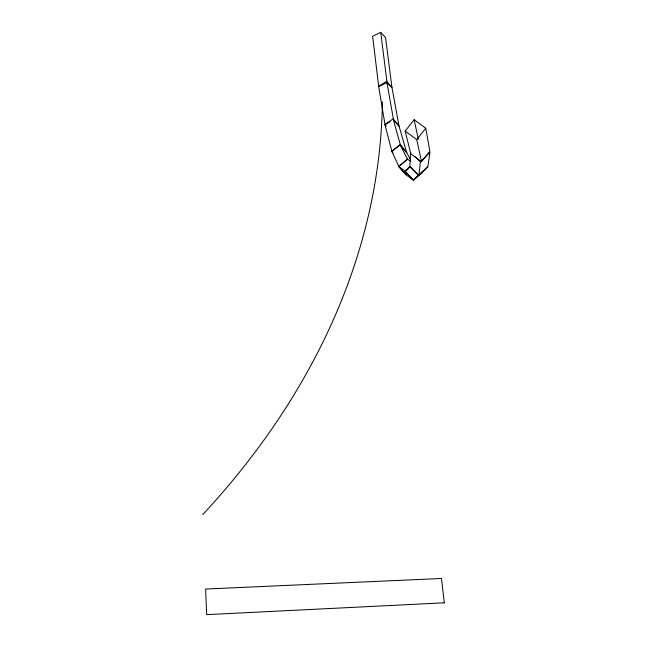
<?xml version="1.0" encoding="UTF-8"?>
<svg xmlns="http://www.w3.org/2000/svg" width="647" height="647" viewBox="0 0 647 647"><rect width="100%" height="100%" fill="white"/><g stroke="black" fill="none" stroke-linecap="round" stroke-linejoin="round"><path stroke-width="0.97" d="M410.675 152.482L409.802 166.627L418.884 175.491L427.829 166.514L429.972 152.36L420.396 161.952L418.884 175.491M421.545 161.742L429.883 151.115L425.726 128.243L414.153 119.719L405.192 131.082L410.764 153.727L421.545 161.742L416.757 139.647L405.192 131.082M416.757 139.647L425.726 128.243M405.224 171.471L409.818 166.36L418.625 175.563L427.813 166.78L413.49 180.101L405.224 171.471L409.535 167.347M422.07 172.086L413.19 180.084L406.292 174.997L398.811 166.659L407.189 159.122L410.667 161.176M398.811 166.659L405.257 171.237L408.217 168.568M413.49 180.101L418.625 175.563M398.851 166.457L391.807 151.366L400.016 144.572L407.537 159.283L398.851 166.457L405.944 174.819L405.119 173.097M399.628 145.559L391.864 151.204L384.965 124.75L393.093 118.805L400.404 144.993L406.68 152.7L399.086 126.214L393.691 119.541M390.101 121.644L385.038 124.701L378.624 86.269L386.72 81.296L393.481 119.606L399.021 126.27L392.066 87.846L387.909 82.751M380.727 32.35L372.623 36.232L378.697 86.455L387.06 82.598L391.985 87.66L385.547 37.526L380.727 32.35L387.06 82.598M414.84 156.542L420.396 161.952M405.257 171.237L413.19 180.084M391.807 151.366L393.028 152.813M400.63 145.3L406.737 152.538L410.449 159.655M384.965 124.75L386.17 126.23M414.153 119.719L418.277 139.226M382.385 101.967A916.427 681.186 -8.3 0 1 202.705 514.632M444.295 602.81L206.644 614.65L205.633 589.037L441.489 578.475L444.295 602.81"/></g></svg>
